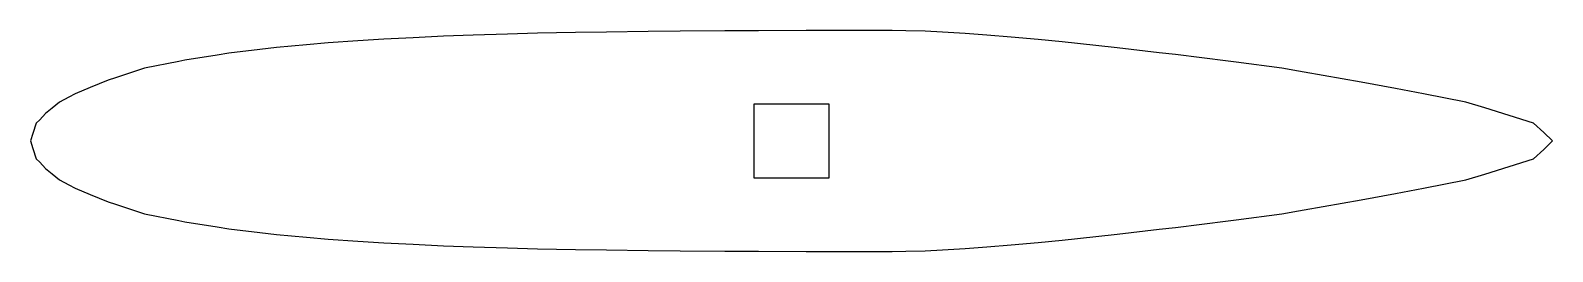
# Model space of a CAD drawing. Extents: x -4.09 to 4.09, y -0.59 to 0.59.
import ezdxf

# ---------------------------------------------------------------- set-up
doc = ezdxf.new("R2010")
doc.units = 0

msp = doc.modelspace()

# ---------------------------------------------------------------- linework, layer by layer
for p, q in [((-1.5255, 0.5746), (-1.7101, 0.5683)), ((-1.3642, 0.5783), (-1.5255, 0.5746)), ((-1.1596, 0.583), (-1.3642, 0.5783)), ((-0.9936, 0.5854), (-1.1596, 0.583)), ((-0.7704, 0.5885), (-0.9936, 0.5854)), ((-0.5981, 0.5899), (-0.7704, 0.5885)), ((-0.3577, 0.5918), (-0.5981, 0.5899)), ((-0.1774, 0.5925), (-0.3577, 0.5918)), ((0.0791, 0.5934), (-0.1774, 0.5925)), ((0.2686, 0.5936), (0.0791, 0.5934)), ((0.5404, 0.5938), (0.2686, 0.5936)), ((0.6143, 0.5921), (0.5404, 0.5938)), ((0.7183, 0.5896), (0.6143, 0.5921)), ((0.8116, 0.5843), (0.7183, 0.5896)), ((0.9329, 0.5775), (0.8116, 0.5843)), ((1.0494, 0.5684), (0.9329, 0.5775)), ((-2.8559, 0.4911), (-3.0228, 0.4711)), ((-2.7662, 0.5018), (-2.8559, 0.4911)), ((-2.6044, 0.5165), (-2.7662, 0.5018)), ((-2.4886, 0.527), (-2.6044, 0.5165)), ((-2.3299, 0.5377), (-2.4886, 0.527)), ((-2.1896, 0.5472), (-2.3299, 0.5377)), ((-2.0319, 0.5549), (-2.1896, 0.5472)), ((-1.8687, 0.5628), (-2.0319, 0.5549)), ((-1.7101, 0.5683), (-1.8687, 0.5628)), ((1.1794, 0.5582), (1.0494, 0.5684)), ((1.3247, 0.5445), (1.1794, 0.5582)), ((1.4531, 0.5324), (1.3247, 0.5445)), ((1.6344, 0.513), (1.4531, 0.5324)), ((1.749, 0.5008), (1.6344, 0.513)), ((1.9753, 0.4744), (1.749, 0.5008)), ((-3.2909, 0.4277), (-3.4748, 0.3906)), ((-3.2588, 0.4342), (-3.2909, 0.4277)), ((-3.0846, 0.4614), (-3.2588, 0.4342)), ((-3.0228, 0.4711), (-3.0846, 0.4614)), ((2.0625, 0.4642), (1.9753, 0.4744)), ((2.3449, 0.4287), (2.0625, 0.4642)), ((2.3886, 0.4232), (2.3449, 0.4287)), ((2.6333, 0.3905), (2.3886, 0.4232)), ((-3.6309, 0.3398), (-3.671, 0.3268)), ((-3.4751, 0.3905), (-3.6309, 0.3398)), ((-3.4748, 0.3906), (-3.4751, 0.3905)), ((-3.4748, 0.3906), (-3.4748, 0.3906)), ((2.7226, 0.3755), (2.6333, 0.3905)), ((2.754, 0.37), (2.7226, 0.3755)), ((3.0597, 0.3158), (2.754, 0.37)), ((-3.848, 0.2532), (-3.8819, 0.2352)), ((-3.7665, 0.2871), (-3.848, 0.2532)), ((-3.671, 0.3268), (-3.7665, 0.2871)), ((3.245, 0.2813), (3.0597, 0.3158)), ((3.395, 0.2533), (3.245, 0.2813)), ((3.6213, 0.2091), (3.395, 0.2533)), ((-3.9709, 0.1765), (-4.0062, 0.1476)), ((-3.931, 0.2091), (-3.9709, 0.1765)), ((-3.8819, 0.2352), (-3.931, 0.2091)), ((-0.2, -0.2), (-0.2, 0.2)), ((-0.2, 0.2), (0.2, 0.2)), ((0.2, 0.2), (0.2, -0.2)), ((3.7238, 0.1782), (3.6213, 0.2091)), ((3.9861, 0.0951), (3.7238, 0.1782)), ((-4.0563, 0.0951), (-4.0746, 0.0398)), ((-4.0382, 0.1141), (-4.0563, 0.0951)), ((-4.0062, 0.1476), (-4.0382, 0.1141)), ((4.0412, 0.0448), (3.9861, 0.0951)), ((-4.0746, 0.0398), (-4.0878, 0)), ((4.0878, 0), (4.0412, 0.0448)), ((-4.0878, 0), (-4.0746, -0.0398)), ((-4.0746, -0.0398), (-4.0563, -0.0951)), ((3.9861, -0.0951), (4.0412, -0.0448)), ((4.0412, -0.0448), (4.0878, 0)), ((-4.0563, -0.0951), (-4.0382, -0.1141)), ((-4.0382, -0.1141), (-4.0062, -0.1476)), ((-4.0062, -0.1476), (-3.9709, -0.1765)), ((3.7238, -0.1782), (3.9861, -0.0951)), ((-3.9709, -0.1765), (-3.931, -0.2091)), ((-3.931, -0.2091), (-3.8819, -0.2352)), ((-3.8819, -0.2352), (-3.848, -0.2532)), ((0.2, -0.2), (-0.2, -0.2)), ((3.395, -0.2533), (3.6213, -0.2091)), ((3.6213, -0.2091), (3.7238, -0.1782)), ((-3.848, -0.2532), (-3.7665, -0.2871)), ((-3.7665, -0.2871), (-3.671, -0.3268)), ((-3.671, -0.3268), (-3.6309, -0.3398)), ((2.754, -0.37), (3.0597, -0.3158)), ((3.0597, -0.3158), (3.245, -0.2813)), ((3.245, -0.2813), (3.395, -0.2533)), ((-3.6309, -0.3398), (-3.4751, -0.3905)), ((-3.4751, -0.3905), (-3.4748, -0.3906)), ((-3.4748, -0.3906), (-3.4748, -0.3906)), ((-3.4748, -0.3906), (-3.2909, -0.4277)), ((2.3886, -0.4232), (2.6333, -0.3905)), ((2.6333, -0.3905), (2.7226, -0.3755)), ((2.7226, -0.3755), (2.754, -0.37)), ((-3.2909, -0.4277), (-3.2588, -0.4342)), ((-3.2588, -0.4342), (-3.0846, -0.4614)), ((-3.0846, -0.4614), (-3.0228, -0.4711)), ((-3.0228, -0.4711), (-2.8559, -0.4911)), ((1.749, -0.5008), (1.9753, -0.4744)), ((1.9753, -0.4744), (2.0625, -0.4642)), ((2.0625, -0.4642), (2.3449, -0.4287)), ((2.3449, -0.4287), (2.3886, -0.4232)), ((-2.8559, -0.4911), (-2.7662, -0.5018)), ((-2.7662, -0.5018), (-2.6044, -0.5165)), ((-2.6044, -0.5165), (-2.4886, -0.527)), ((-2.4886, -0.527), (-2.3299, -0.5377)), ((-2.3299, -0.5377), (-2.1896, -0.5472)), ((-2.1896, -0.5472), (-2.0319, -0.5549)), ((-2.0319, -0.5549), (-1.8687, -0.5628)), ((-1.8687, -0.5628), (-1.7101, -0.5683)), ((-1.7101, -0.5683), (-1.5255, -0.5746)), ((0.9329, -0.5775), (1.0494, -0.5684)), ((1.0494, -0.5684), (1.1794, -0.5582)), ((1.1794, -0.5582), (1.3247, -0.5445)), ((1.3247, -0.5445), (1.4531, -0.5324)), ((1.4531, -0.5324), (1.6344, -0.513)), ((1.6344, -0.513), (1.749, -0.5008)), ((-1.5255, -0.5746), (-1.3642, -0.5783)), ((-1.3642, -0.5783), (-1.1596, -0.583)), ((-1.1596, -0.583), (-0.9936, -0.5854)), ((-0.9936, -0.5854), (-0.7704, -0.5885)), ((-0.7704, -0.5885), (-0.5981, -0.5899)), ((-0.5981, -0.5899), (-0.3577, -0.5918)), ((-0.3577, -0.5918), (-0.1774, -0.5925)), ((-0.1774, -0.5925), (0.0791, -0.5934)), ((0.0791, -0.5934), (0.2686, -0.5936)), ((0.2686, -0.5936), (0.5404, -0.5938)), ((0.5404, -0.5938), (0.6143, -0.5921)), ((0.6143, -0.5921), (0.7183, -0.5896)), ((0.7183, -0.5896), (0.8116, -0.5843)), ((0.8116, -0.5843), (0.9329, -0.5775))]:
    msp.add_line(p, q)

doc.saveas('drawing.dxf')
